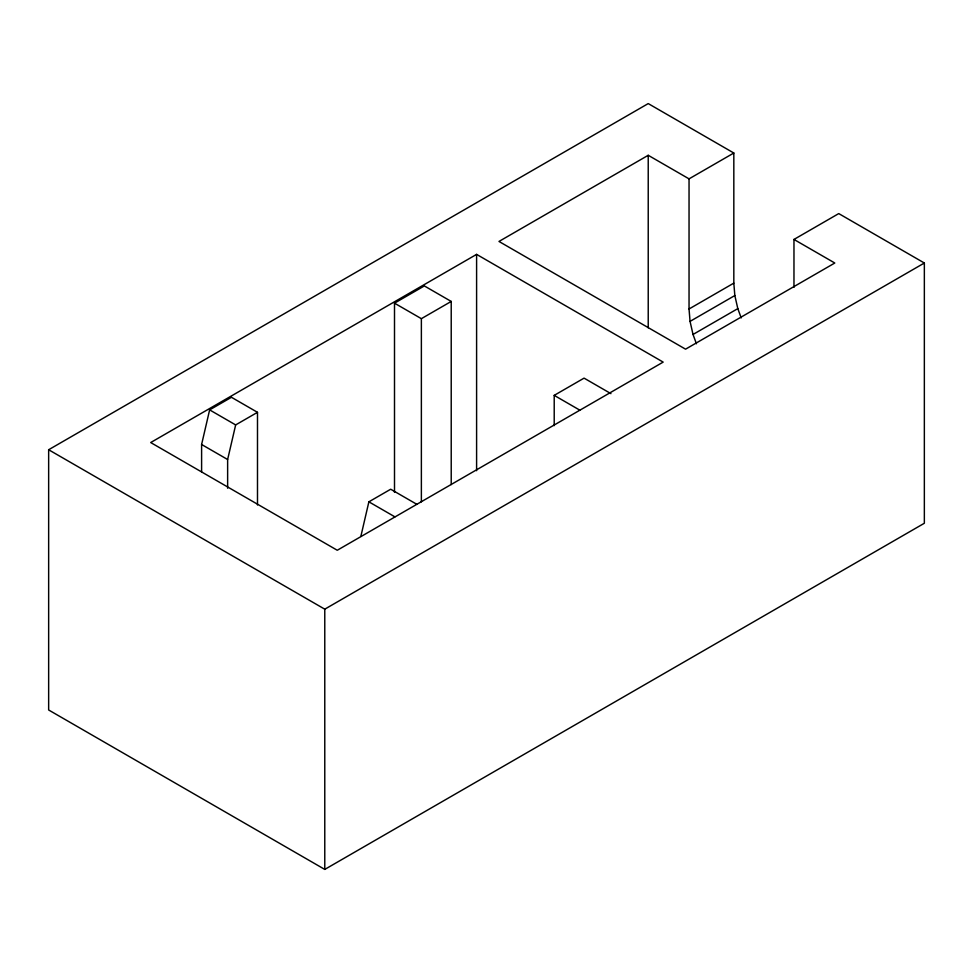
<?xml version="1.0" encoding="UTF-8"?>
<svg xmlns="http://www.w3.org/2000/svg" width="973" height="973" viewBox="0 0 973 973"><rect width="100%" height="100%" fill="white"/><g stroke="black" fill="none" stroke-linecap="round" stroke-linejoin="round"><path stroke-width="1.46" d="M394.503 492.387L394.503 303.162L424.35 285.928L451.217 301.435L451.217 484.578M476.6 470.701L476.6 254.379L663.172 362.102L337.266 550.256L150.693 442.545L476.6 254.379M201.606 471.686L201.606 444.491L209.633 409.888L231.452 397.288L257.492 412.321L257.492 504.987M227.633 488.227L227.633 459.511L235.661 424.921L257.492 412.321M360.849 536.427L368.876 501.825L390.696 489.224L416.736 504.257M793.968 287.376L793.968 239.443L838.75 213.586L924.35 263.014L924.35 523.255L324.775 869.412L48.65 709.986L48.65 449.745L648.225 103.588L733.824 153.016L733.824 283.131L734.834 295.537L737.814 308.623L741.207 317.916M733.824 153.016L689.042 178.862L648.225 155.291L498.979 241.45L685.564 349.173L834.798 263.014L793.968 239.443M394.503 303.162L421.37 318.67L451.217 301.435M696.425 343.761L693.031 334.469L690.052 321.382L689.042 308.988L733.824 283.131M554.209 425.639L554.209 395.366L584.068 378.132L610.935 393.639M690.052 321.382L734.834 295.537M693.031 334.469L737.814 308.623M48.65 449.745L324.775 609.171L924.35 263.014M554.209 395.366L579.799 410.144M209.633 409.888L235.661 424.921M368.876 501.825L394.904 516.858M201.606 444.491L227.633 459.511M689.042 178.862L689.042 308.988M648.225 155.291L648.225 327.779M421.37 318.67L421.37 501.837M324.775 609.171L324.775 869.412"/></g></svg>
